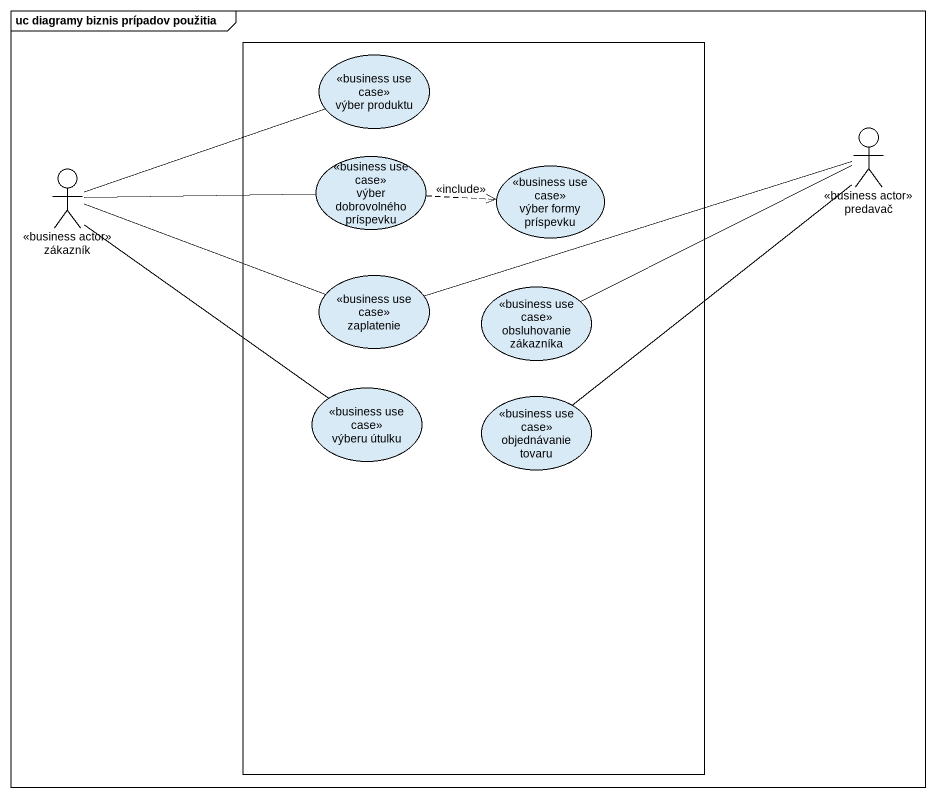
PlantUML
@startuml
mainframe uc diagramy biznis prípadov použitia
rectangle " " as rectangle1 {
  usecase "výber produktu" as výber_produktu <<business use case>>
  usecase "výber dobrovolného príspevku" as výber_dobrovolného_príspevku <<business use case>>
  usecase "výber formy príspevku" as výber_formy_príspevku <<business use case>>
  usecase zaplatenie <<business use case>>
  usecase "obsluhovanie zákazníka" as obsluhovanie_zákazníka <<business use case>>
  usecase "výberu útulku" as výberu_útulku <<business use case>>
  usecase "objednávanie tovaru" as objednávanie_tovaru <<business use case>>
}
actor predavač <<business actor>>
actor zákazník <<business actor>>
predavač -left- zaplatenie
zákazník -right- výber_produktu
zákazník -right- výber_dobrovolného_príspevku
zákazník -right- zaplatenie
zákazník -- výberu_útulku
výber_dobrovolného_príspevku .right.> výber_formy_príspevku : <<include>>
obsluhovanie_zákazníka -right- predavač
objednávanie_tovaru -up- predavač
@enduml
